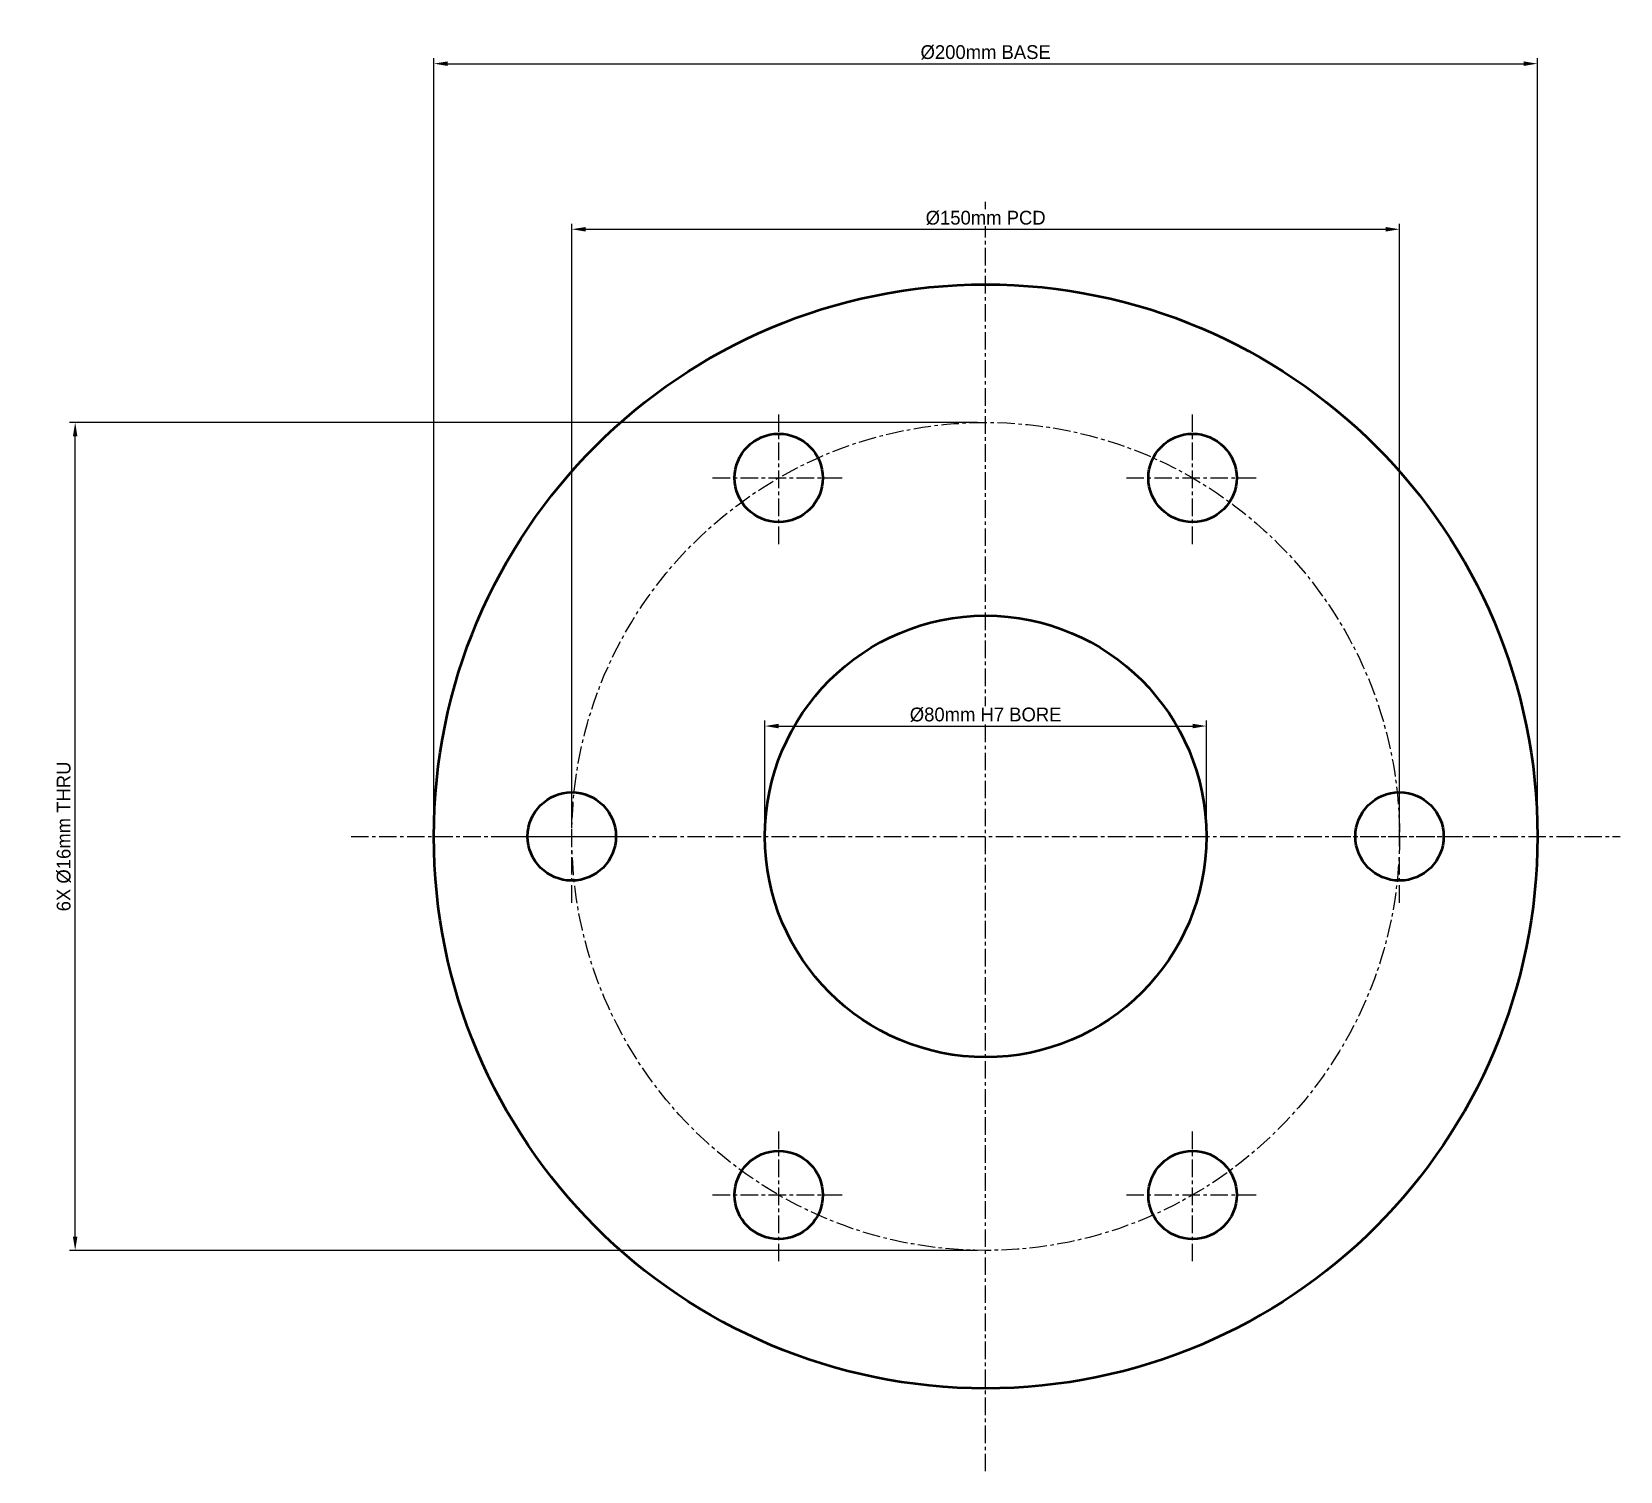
# Model space of a CAD drawing. Header units: metres. Extents: x -53 to 235, y 5 to 266.
import ezdxf

# ---------------------------------------------------------------- set-up
doc = ezdxf.new("R2010")
doc.units = ezdxf.units.M
doc.linetypes.add('CENTER', pattern=[5.08, 3.175, -0.635, 0.635, -0.635])
for name, color, linetype, lineweight in [('CENTERLINES', 7, 'CENTER', 25), ('DIMENSIONS', 7, 'Continuous', 25), ('GEOMETRY', 7, 'Continuous', 50)]:
    doc.layers.add(name, color=color, linetype=linetype, lineweight=lineweight)
doc.dimstyles.new('ENGINEERING_STYLE', dxfattribs={"dimtxt": 2.5, "dimasz": 2.5, "dimexe": 1, "dimexo": 1.5, "dimgap": 0.8, "dimtad": 1, "dimcen": 2.5, "dimazin": 3, "dimtfac": 1, "dimtmove": 0, "dimatfit": 3, "dimtfill": 1})

msp = doc.modelspace()

# ---------------------------------------------------------------- linework, layer by layer
at = {"layer": 'CENTERLINES'}
for p, q in [((120, 5), (120, 235)), ((82.5, 172.952), (82.5, 196.952)), ((157.5, 172.952), (157.5, 196.952)), ((70.5, 184.952), (94.5, 184.952)), ((145.5, 184.952), (169.5, 184.952)), ((45, 108), (45, 132)), ((195, 108), (195, 132)), ((5, 120), (235, 120)), ((33, 120), (57, 120)), ((183, 120), (207, 120)), ((82.5, 43.048), (82.5, 67.048)), ((157.5, 43.048), (157.5, 67.048)), ((70.5, 55.048), (94.5, 55.048)), ((145.5, 55.048), (169.5, 55.048))]:
    msp.add_line(p, q, dxfattribs=at)
msp.add_circle((120, 120), 75, dxfattribs=at)
at = {"layer": 'GEOMETRY'}
for centre, radius in [((120, 120), 100), ((82.5, 184.952), 8), ((157.5, 184.952), 8), ((120, 120), 40), ((45, 120), 8), ((195, 120), 8), ((82.5, 55.048), 8), ((157.5, 55.048), 8)]:
    msp.add_circle(centre, radius, dxfattribs=at)

# ---------------------------------------------------------------- next in the draw order: dimensions: what is measured, and where the dimension line sits
at = {"layer": 'DIMENSIONS'}
msp.add_linear_dim(base=(20, 260), p1=(20, 120), p2=(220, 120), text='%%C200mm BASE', dimstyle='ENGINEERING_STYLE', dxfattribs=at).render()

# ---------------------------------------------------------------- next in the draw order: dimensions: what is measured, and where the dimension line sits
msp.add_linear_dim(base=(45, 230), p1=(45, 120), p2=(195, 120), text='%%C150mm PCD', dimstyle='ENGINEERING_STYLE', dxfattribs=at).render()

# ---------------------------------------------------------------- next in the draw order: dimensions: what is measured, and where the dimension line sits
msp.add_linear_dim(base=(80, 140), p1=(80, 120), p2=(160, 120), text='%%C80mm H7 BORE', dimstyle='ENGINEERING_STYLE', dxfattribs=at).render()

# ---------------------------------------------------------------- next in the draw order: dimensions: what is measured, and where the dimension line sits
msp.add_linear_dim(base=(-45, 45), p1=(120, 45), p2=(120, 195), angle=90, text='6X %%C16mm THRU', dimstyle='ENGINEERING_STYLE', dxfattribs=at).render()

doc.saveas('drawing.dxf')
